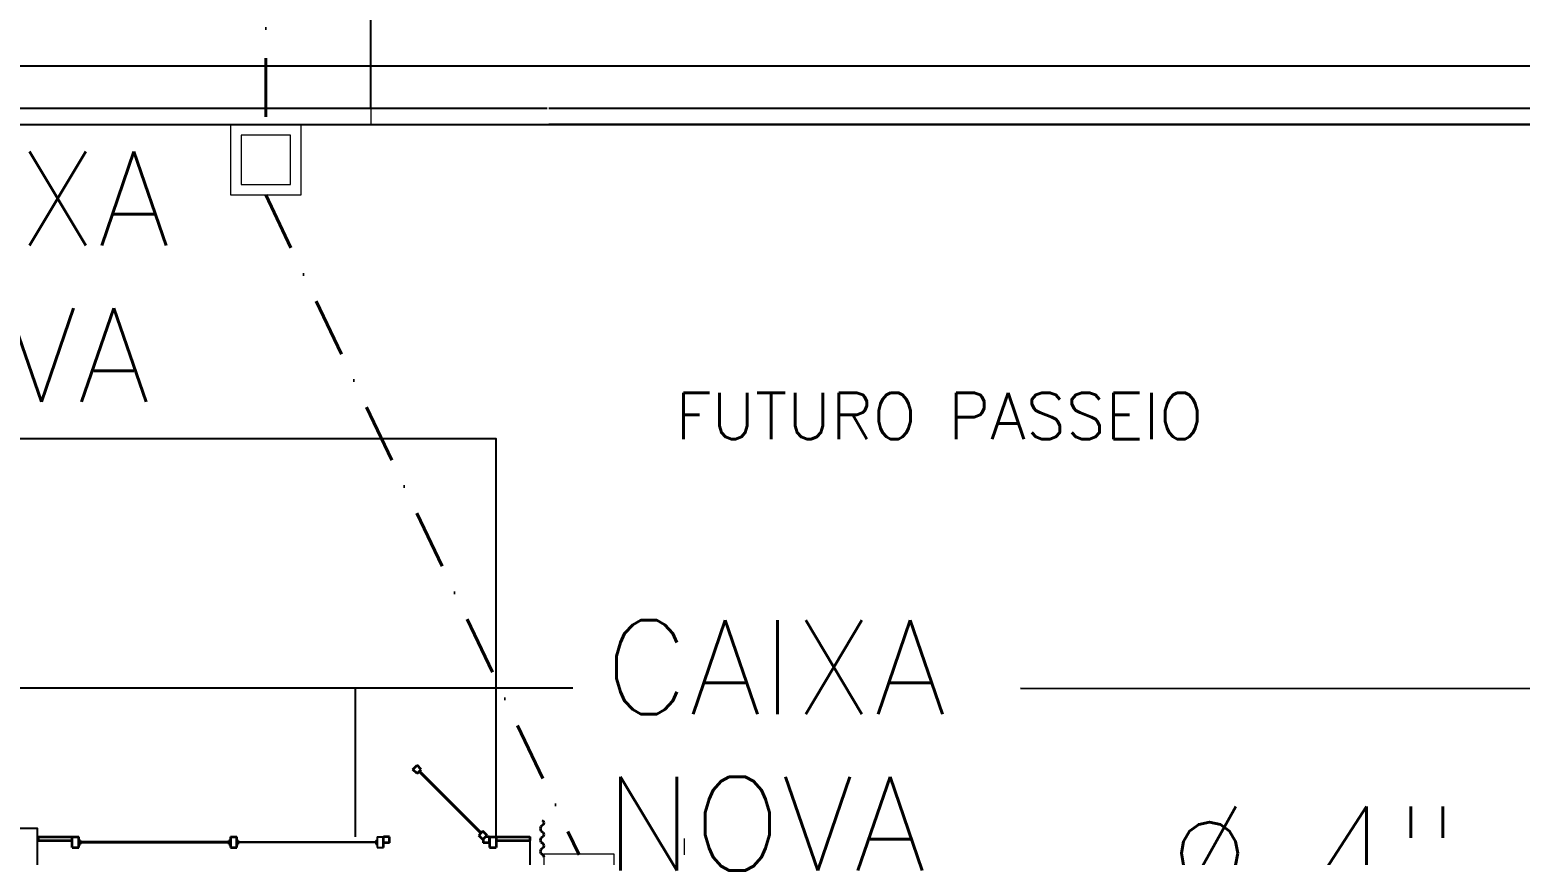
# Model space of a CAD drawing. Header units: millimetres. Extents: x 27525 to 1347740, y 16401 to 59429.
# Drawn here: x 667853 to 669123, y 24682 to 25385 of the extents above; entities that cross this region are included whole.
import ezdxf

# ---------------------------------------------------------------- set-up
doc = ezdxf.new("R2010")
doc.units = ezdxf.units.MM
doc.linetypes.add('DASHDOT', pattern=[1, 0.5, -0.25, 0, -0.25])
for name, color, linetype, lineweight in [('Anotações', 54, 'Continuous', 5), ('Cortado', 7, 'Continuous', 35), ('Visto', 144, 'Continuous', 9)]:
    doc.layers.add(name, color=color, linetype=linetype, lineweight=lineweight)
doc.layers.add('ARQUITETURA', color=8, linetype='Continuous')
doc.layers.add('Lógica', color=7, linetype='Continuous', lineweight=40, true_color=0xf2650d)
doc.styles.add('ROMANS', font='romans.shx')
doc.styles.get("Standard").update_dxf_attribs({"font": 'romans.shx'})

msp = doc.modelspace()

# ---------------------------------------------------------------- linework, layer by layer
at = {"color": 0}
for p, q in [((668143.478, 25318.494), (668143.475, 25759.848)), ((668130.174, 24824.308), (668130.174, 24697.228)), ((668147.713, 24694.228), (668148.804, 24694.228)), ((668147.713, 24694.228), (668147.713, 24692.728)), ((668148.804, 24697.228), (668154.385, 24697.228)), ((668148.804, 24697.228), (668148.804, 24694.228)), ((668148.804, 24694.228), (668148.804, 24691.228)), ((668147.713, 24692.728), (668030.52, 24692.728)), ((668147.713, 24692.374), (668030.52, 24692.374)), ((668147.713, 24692.374), (668147.713, 24692.728)), ((668147.713, 24692.374), (668147.713, 24691.228)), ((668147.713, 24691.228), (668148.804, 24691.228)), ((668148.804, 24691.228), (668148.804, 24688.228)), ((668148.804, 24688.228), (668154.385, 24688.228))]:
    msp.add_line(p, q, dxfattribs=at)
for points in [[(665196.14, 25354.527), (671179.045, 25354.459), (671178.831, 24767.793)], [(666481.819, 25318.51), (668293.717, 25318.487)], [(668295.349, 25318.494), (671142.49, 25318.494), (671142.338, 24767.793)], [(666481.819, 25304.512), (671129.026, 25304.46), (671128.831, 24767.793)], [(671128.831, 24767.793), (671129.026, 25304.494), (668295.349, 25304.494)], [(667429.327, 24704.308), (667429.327, 24824.308), (668250.174, 24824.308)], [(668250.174, 24824.308), (668315.786, 24824.279)], [(668697.289, 24824.159), (669504.123, 24823.847)]]:
    msp.add_lwpolyline(points, dxfattribs=at)
msp.add_lwpolyline([(667429.327, 24704.308), (667309.327, 24704.308), (667309.327, 25037.015), (667787.656, 25037.015), (668250.174, 25037.015), (668250.174, 24697.228), (668278.939, 24697.228), (668278.939, 23821.18), (668169.561, 23821.18), (668169.561, 23626.726), (667966.561, 23626.729), (667966.561, 23686.729), (667966.561, 23686.729), (667966.561, 23821.18), (667860.345, 23821.18), (667859.333, 24704.308)], close=True, dxfattribs=at)
at = {"layer": 'Cortado', "color": 0}
for p, q in [((668179.425, 24754.762), (668182.961, 24758.297)), ((668179.425, 24754.762), (668182.961, 24758.297)), ((668186.496, 24754.762), (668182.961, 24758.297)), ((668182.961, 24751.226), (668179.425, 24754.762)), ((668182.961, 24751.226), (668184.728, 24752.994)), ((668184.728, 24752.994), (668185.082, 24753.348)), ((668237.264, 24700.384), (668184.728, 24752.994)), ((668185.082, 24753.348), (668186.496, 24754.762)), ((668237.618, 24700.738), (668185.082, 24753.348)), ((668290.522, 24707.437), (668288.387, 24706.019)), ((668289.455, 24711.568), (668290.522, 24710.859)), ((668290.522, 24710.859), (668290.964, 24709.148)), ((668290.964, 24709.148), (668290.522, 24707.437)), ((667860.345, 24694.228), (667860.345, 24697.228)), ((667860.345, 24697.228), (667888.706, 24697.228)), ((667860.345, 24694.228), (667888.706, 24694.228)), ((667888.706, 24697.228), (667888.706, 24694.228)), ((667888.945, 24697.228), (667894.527, 24697.228)), ((667888.945, 24688.228), (667888.945, 24697.228)), ((667894.527, 24694.228), (667894.527, 24697.228)), ((667894.527, 24691.228), (667894.527, 24694.228)), ((667894.527, 24694.228), (667895.999, 24694.228)), ((667895.999, 24692.728), (667895.999, 24694.228)), ((668022.376, 24694.228), (668023.848, 24694.228)), ((668022.376, 24694.228), (668022.376, 24692.728)), ((668023.848, 24697.228), (668029.43, 24697.228)), ((668023.848, 24697.228), (668023.848, 24694.228)), ((668023.848, 24694.228), (668023.848, 24691.228)), ((668029.43, 24694.228), (668029.43, 24697.228)), ((668029.43, 24691.228), (668029.43, 24694.228)), ((668029.43, 24694.228), (668030.52, 24694.228)), ((668030.52, 24692.728), (668030.52, 24694.228)), ((668154.385, 24692.228), (668154.385, 24697.228)), ((668159.385, 24697.228), (668154.385, 24697.228)), ((668154.385, 24688.228), (668154.385, 24697.228)), ((668159.385, 24692.228), (668159.385, 24697.228)), ((668237.264, 24700.384), (668235.496, 24698.617)), ((668239.032, 24695.081), (668235.496, 24698.617)), ((668237.618, 24700.738), (668237.264, 24700.384)), ((668239.032, 24702.152), (668237.618, 24700.738)), ((668242.567, 24698.617), (668239.032, 24702.152)), ((668239.385, 24695.435), (668239.032, 24695.081)), ((668241.178, 24697.228), (668239.385, 24695.435)), ((668239.385, 24695.435), (668239.385, 24692.228)), ((668242.567, 24698.617), (668241.178, 24697.228)), ((668244.385, 24697.228), (668241.178, 24697.228)), ((668244.385, 24697.228), (668244.385, 24692.228)), ((668244.758, 24697.228), (668250.339, 24697.228)), ((668244.758, 24697.228), (668244.758, 24688.228)), ((668250.339, 24697.228), (668250.339, 24688.228)), ((668250.579, 24697.228), (668278.939, 24697.228)), ((668250.579, 24694.228), (668250.579, 24697.228)), ((668250.579, 24694.228), (668278.939, 24694.228)), ((668278.939, 24697.228), (668278.939, 24694.228)), ((668288.387, 24706.019), (668287.945, 24704.308)), ((668287.945, 24704.308), (668288.387, 24702.597)), ((668288.387, 24696.339), (668287.945, 24694.628)), ((668287.945, 24694.628), (668288.387, 24692.917)), ((668288.387, 24702.597), (668290.522, 24701.179)), ((668290.522, 24697.757), (668288.387, 24696.339)), ((668290.522, 24701.179), (668290.964, 24699.468)), ((668290.964, 24699.468), (668290.522, 24697.757)), ((667888.945, 24688.228), (667894.527, 24688.228)), ((667894.527, 24688.228), (667894.527, 24691.228)), ((667894.527, 24691.228), (667895.999, 24691.228)), ((667895.999, 24692.728), (667895.999, 24692.374)), ((668022.376, 24692.728), (667895.999, 24692.728)), ((667895.999, 24691.228), (667895.999, 24692.374)), ((668022.376, 24692.374), (667895.999, 24692.374)), ((668022.376, 24692.374), (668022.376, 24692.728)), ((668022.376, 24692.374), (668022.376, 24691.228)), ((668022.376, 24691.228), (668023.848, 24691.228)), ((668023.848, 24691.228), (668023.848, 24688.228)), ((668023.848, 24688.228), (668029.43, 24688.228)), ((668029.43, 24688.228), (668029.43, 24691.228)), ((668029.43, 24691.228), (668030.52, 24691.228)), ((668030.52, 24692.728), (668030.52, 24692.374)), ((668030.52, 24691.228), (668030.52, 24692.374)), ((668159.385, 24692.228), (668154.385, 24692.228)), ((668244.385, 24692.228), (668239.385, 24692.228)), ((668244.758, 24688.228), (668250.339, 24688.228)), ((668288.387, 24686.659), (668287.945, 24684.948)), ((668287.945, 24684.948), (668288.387, 24683.237)), ((668288.387, 24692.917), (668289.455, 24692.208)), ((668289.455, 24687.368), (668288.387, 24686.659)), ((668288.387, 24683.237), (668289.455, 24682.528)), ((668289.455, 24692.208), (668290.522, 24691.499)), ((668290.522, 24688.077), (668289.455, 24687.368)), ((668289.455, 24682.528), (668290.522, 24681.819)), ((668290.522, 24691.499), (668290.964, 24689.788)), ((668290.964, 24689.788), (668290.522, 24688.077)), ((668290.522, 24681.819), (668290.964, 24680.108))]:
    msp.add_line(p, q, dxfattribs=at)
at = {"layer": 'Lógica', "linetype": 'DASHDOT', "ltscale": 100}
for p, q in [((668054.029, 26061.835), (668054.02, 25304.495)), ((668054.02, 25244.495), (668320.968, 24681.993))]:
    msp.add_line(p, q, dxfattribs=at)
at = {"layer": 'Visto'}
for p, q in [((668143.478, 25318.494), (668143.478, 25304.494)), ((668410.426, 24695.991), (668410.426, 24681.991))]:
    msp.add_line(p, q, dxfattribs=at)
msp.add_lwpolyline([(666695.347, 25304.51), (668294.542, 25304.492)], dxfattribs=at)
at = {"layer": 'Visto', "color": 3}
for points in [[(668024.02, 25304.495), (668024.02, 25244.495), (668084.02, 25244.495), (668084.02, 25304.495), (668024.02, 25304.495)], [(668290.968, 24682.469), (668290.968, 24622.469), (668350.968, 24622.469), (668350.968, 24682.469), (668290.968, 24682.469)]]:
    msp.add_lwpolyline(points, dxfattribs=at)
msp.add_lwpolyline([(668033.02, 25295.495), (668033.02, 25253.495), (668075.02, 25253.495), (668075.02, 25295.495)], close=True, dxfattribs=at)

# ---------------------------------------------------------------- texts
at = {"layer": 'Anotações', "char_height": 80, "attachment_point": 7}
for s, insert in [('{CAIXA \\PNOVA}', (667681.027, 25068.031)), ('{CAIXA \\PNOVA}', (668342.692, 24668.596)), ('{%%C 4"}', (668824.073, 24643.295))]:
    msp.add_mtext(s, dxfattribs=dict(at, insert=insert))
at = {"layer": 'ARQUITETURA', "color": 3, "ltscale": 3, "insert": (668403.309, 25036.336), "char_height": 39.58173, "attachment_point": 7, "style": 'ROMANS'}
msp.add_mtext('{FUTURO PASSEIO}', dxfattribs=at)

doc.saveas('drawing.dxf')
